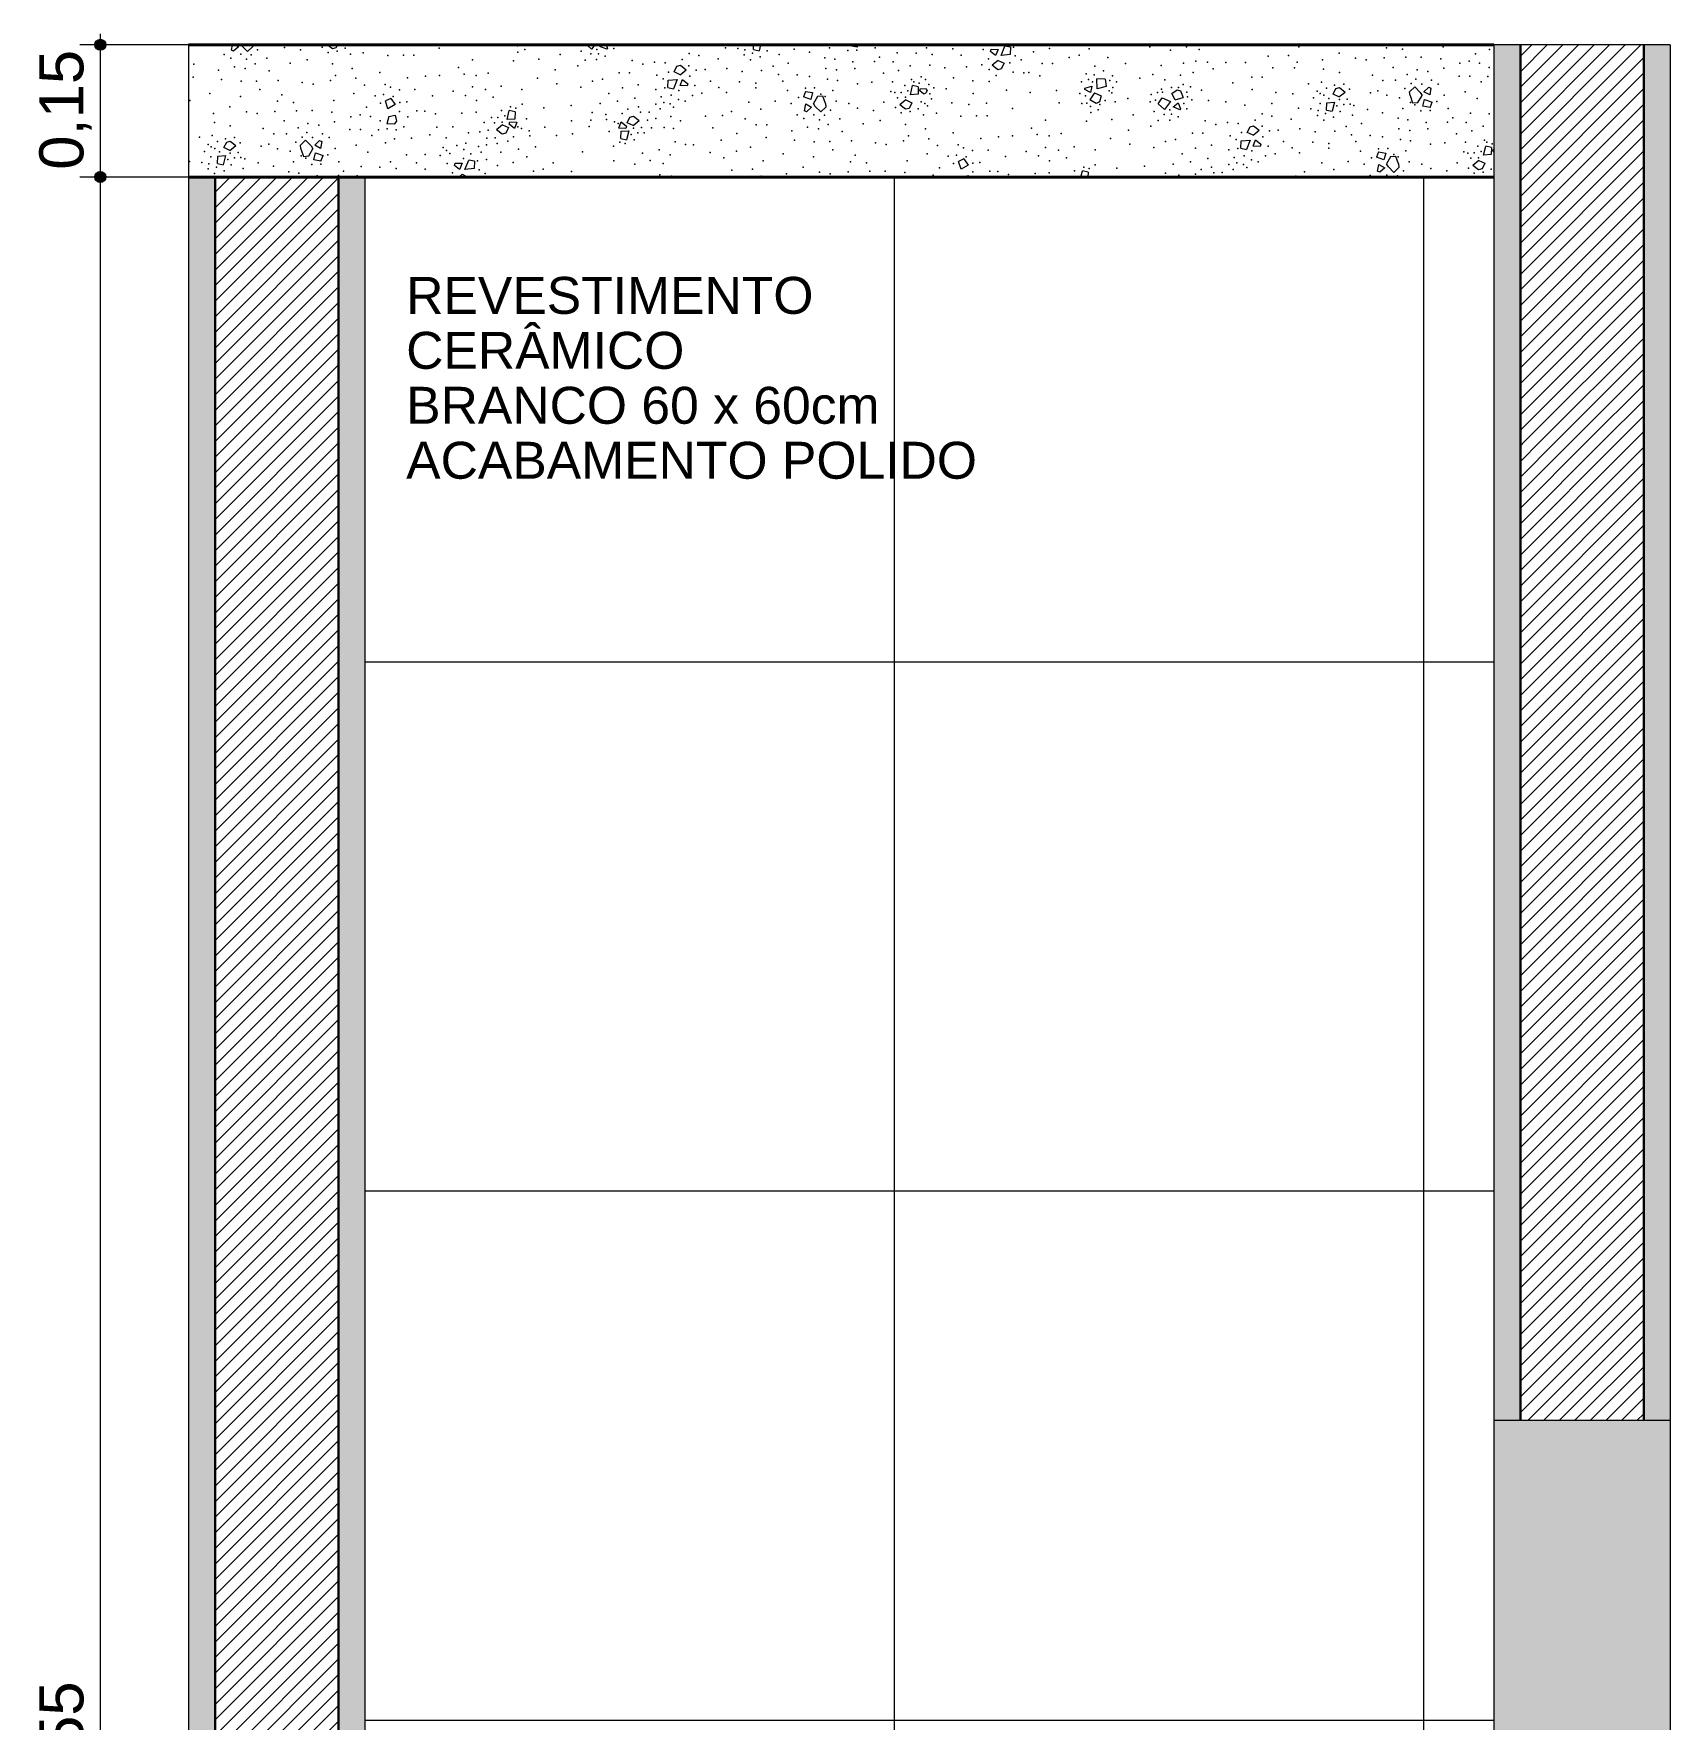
# Model space of a CAD drawing. Header units: metres. Extents: x -1.4 to 64, y -2.2 to 1.7.
# Drawn here: x 29.972 to 31.828, y -0.241 to 1.671 of the extents above; entities that cross this region are included whole.
import ezdxf

# ---------------------------------------------------------------- set-up
doc = ezdxf.new("R2010")
doc.units = ezdxf.units.M
doc.header["$MEASUREMENT"] = 0
for name, color, linetype, lineweight, true_color in [('0_Caneta_No__25', 7, 'Continuous', 13, 0x982312), ('LAJES.EST_Caneta_No__97', 7, 'Continuous', 13, 0x6b6b6b), ('NOTAS-EXECUTIVO.ARQ_Caneta_No__12', 7, 'Continuous', 0, 0x030303), ('PAREDE CONSTRUIR_Caneta_No__97', 7, 'Continuous', 13, 0x6b6b6b)]:
    doc.layers.add(name, color=color, linetype=linetype, lineweight=lineweight, true_color=true_color)
for name, color, linetype in [('LAJES.EST', 7, 'Continuous'), ('PAREDE CONSTRUIR', 7, 'Continuous'), ('Portas Archicad', 7, 'Continuous')]:
    doc.layers.add(name, color=color, linetype=linetype)
for name, color, linetype, lineweight in [('LAJES.EST_Caneta_No__1', 7, 'Continuous', 40), ('LAJES.EST_Caneta_No__241', 7, 'Continuous', 13), ('PAREDE CONSTRUIR_Caneta_No__241', 7, 'Continuous', 13), ('PAREDE CONSTRUIR_Caneta_No__3', 7, 'Continuous', 30), ('Portas Archicad_Caneta_No__98', 7, 'Continuous', 0)]:
    doc.layers.add(name, color=color, linetype=linetype, lineweight=lineweight)
doc.styles.add('GENERATED_STYLE_1', font='arial.ttf')
doc.dimstyles.new('GENERATED_STYLE__1', dxfattribs={"dimtxt": 0.05, "dimasz": 0.02375, "dimexe": 0.18, "dimexo": 0.267183, "dimgap": 0, "dimtad": 1, "dimzin": 0, "dimdsep": 46, "dimtxsty": 'GENERATED_STYLE_1', "dimblk": 'ARROWHEAD_11', "dimblk1": 'ARROWHEAD_11', "dimblk2": 'ARROWHEAD_11', "dimcen": 0.09, "dimclrd": 256, "dimclre": 256, "dimclrt": 256, "dimadec": 0, "dimazin": 0, "dimtfac": 1, "dimtdec": 4, "dimtmove": 0, "dimatfit": 3, "dimfxl": 0, "dimtolj": 1, "dimtzin": 0, "dimarcsym": 0})
pattern_1 = [(45, (75.841755, -2.041855), (-0.0088388348, 0.0088388348), [])]

# ---------------------------------------------------------------- blocks, each defined once
blk = doc.blocks.new('*X91', base_point=(75.8418, -2.0419))
at = {"layer": 'LAJES.EST_Caneta_No__241', "color": 7, "linetype": 'Continuous', "lineweight": 13}
for p, q in [((30.1962, 1.6518), (30.1974, 1.6581)), ((30.1987, 1.6508), (30.1962, 1.6518)), ((30.2042, 1.6559), (30.1987, 1.6508)), ((30.2003, 1.6581), (30.2042, 1.6559)), ((30.2085, 1.6567), (30.2077, 1.6581)), ((30.2146, 1.6504), (30.2085, 1.6567)), ((30.2204, 1.656), (30.2146, 1.6504)), ((30.2202, 1.6581), (30.2204, 1.656)), ((30.3107, 1.6536), (30.305, 1.6581)), ((30.3148, 1.6546), (30.3107, 1.6536)), ((30.3165, 1.6581), (30.3148, 1.6546)), ((30.5991, 1.6581), (30.6045, 1.6532)), ((30.6082, 1.6581), (30.6045, 1.6532)), ((30.6141, 1.6563), (30.6165, 1.6581)), ((30.6218, 1.653), (30.6141, 1.6563)), ((30.6211, 1.6581), (30.6227, 1.6539)), ((30.6227, 1.6539), (30.6218, 1.653)), ((30.7881, 1.6527), (30.7884, 1.6581)), ((30.7881, 1.6527), (30.7946, 1.6513)), ((30.7963, 1.6581), (30.7946, 1.6513)), ((30.8974, 1.657), (30.8977, 1.6581)), ((30.9056, 1.6555), (30.8974, 1.657)), ((30.9056, 1.6555), (30.9065, 1.6581)), ((31.057, 1.6506), (31.0577, 1.6532)), ((31.0628, 1.6458), (31.057, 1.6506)), ((31.0577, 1.6532), (31.0656, 1.6529)), ((31.0656, 1.6529), (31.0628, 1.6458)), ((31.0689, 1.6459), (31.0732, 1.6566)), ((31.0793, 1.6469), (31.0689, 1.6459)), ((31.0797, 1.6552), (31.0732, 1.6566)), ((31.0797, 1.6552), (31.0793, 1.6469)), ((30.6983, 1.6274), (30.7014, 1.6338)), ((30.705, 1.6242), (30.6983, 1.6274)), ((30.7014, 1.6338), (30.7055, 1.6348)), ((30.705, 1.6242), (30.7118, 1.6298)), ((30.7055, 1.6348), (30.7118, 1.6298)), ((31.0656, 1.6404), (31.0588, 1.6348)), ((31.0651, 1.6298), (31.0588, 1.6348)), ((31.0692, 1.6308), (31.0651, 1.6298)), ((31.0656, 1.6404), (31.0723, 1.6372)), ((31.0723, 1.6372), (31.0692, 1.6308)), ((30.6909, 1.6095), (30.6913, 1.6178)), ((30.6909, 1.6095), (30.6974, 1.608)), ((30.6913, 1.6178), (30.7017, 1.6187)), ((30.7017, 1.6187), (30.6974, 1.608)), ((30.705, 1.6118), (30.7078, 1.6188)), ((30.7129, 1.6114), (30.705, 1.6118)), ((30.7078, 1.6188), (30.7136, 1.614)), ((30.7136, 1.614), (30.7129, 1.6114)), ((30.9661, 1.6015), (30.9686, 1.6118)), ((30.9751, 1.6104), (30.9686, 1.6118)), ((30.9751, 1.6104), (30.9748, 1.6021)), ((30.9769, 1.6057), (30.9776, 1.6084)), ((30.981, 1.6024), (30.9769, 1.6057)), ((30.9776, 1.6084), (30.9839, 1.6081)), ((30.985, 1.6065), (30.9837, 1.6034)), ((30.985, 1.6065), (30.9839, 1.6081)), ((31.1638, 1.6075), (31.1639, 1.6089)), ((31.1702, 1.6038), (31.1638, 1.6075)), ((31.1639, 1.6089), (31.1719, 1.6111)), ((31.1719, 1.6111), (31.1702, 1.6038)), ((31.1778, 1.6082), (31.1775, 1.6195)), ((31.187, 1.619), (31.1775, 1.6195)), ((31.188, 1.6107), (31.1778, 1.6082)), ((31.187, 1.619), (31.188, 1.6107)), ((31.2626, 1.6029), (31.2685, 1.6069)), ((31.2685, 1.6069), (31.2725, 1.6058)), ((31.2725, 1.6058), (31.2755, 1.5983)), ((31.4454, 1.6021), (31.4484, 1.6084)), ((31.4484, 1.6084), (31.4525, 1.6095)), ((31.4525, 1.6095), (31.4589, 1.6044)), ((31.5322, 1.6048), (31.538, 1.6104)), ((31.538, 1.6104), (31.5441, 1.6041)), ((31.5484, 1.6049), (31.5539, 1.61)), ((31.5539, 1.61), (31.5564, 1.609)), ((31.5564, 1.609), (31.555, 1.6012)), ((30.377, 1.5972), (30.371, 1.5944)), ((30.3737, 1.5855), (30.371, 1.5944)), ((30.3818, 1.5903), (30.3737, 1.5855)), ((30.377, 1.5972), (30.3818, 1.5903)), ((30.847, 1.6053), (30.8448, 1.599)), ((30.8532, 1.5962), (30.8448, 1.599)), ((30.846, 1.5832), (30.8475, 1.5911)), ((30.847, 1.6053), (30.8553, 1.6038)), ((30.8475, 1.5911), (30.854, 1.5873)), ((30.854, 1.5873), (30.8485, 1.5822)), ((30.8553, 1.6038), (30.8532, 1.5962)), ((30.8608, 1.5996), (30.8562, 1.5917)), ((30.8583, 1.5882), (30.8562, 1.5917)), ((30.8644, 1.5819), (30.8583, 1.5882)), ((30.8668, 1.6), (30.8608, 1.5996)), ((30.8702, 1.5874), (30.8644, 1.5819)), ((30.8698, 1.5916), (30.8668, 1.6)), ((30.8698, 1.5916), (30.8702, 1.5874)), ((30.961, 1.5956), (30.9542, 1.59)), ((30.9605, 1.585), (30.9542, 1.59)), ((30.961, 1.5956), (30.9677, 1.5924)), ((30.9677, 1.5924), (30.9646, 1.586)), ((30.9748, 1.6021), (30.9661, 1.6015)), ((30.981, 1.6024), (30.9837, 1.6034)), ((31.1749, 1.6035), (31.1695, 1.5956)), ((31.1766, 1.5917), (31.1695, 1.5956)), ((31.1749, 1.6035), (31.1825, 1.6001)), ((31.1805, 1.5933), (31.1766, 1.5917)), ((31.1825, 1.6001), (31.1805, 1.5933)), ((31.2472, 1.5911), (31.2517, 1.5981)), ((31.2472, 1.5911), (31.2543, 1.5847)), ((31.2517, 1.5981), (31.2612, 1.5937)), ((31.2612, 1.5937), (31.2543, 1.5847)), ((31.2664, 1.5955), (31.2626, 1.6029)), ((31.2639, 1.5877), (31.2699, 1.5924)), ((31.2716, 1.5844), (31.2639, 1.5877)), ((31.2664, 1.5955), (31.2755, 1.5983)), ((31.2699, 1.5924), (31.2725, 1.5853)), ((31.438, 1.5841), (31.4383, 1.5924)), ((31.4383, 1.5924), (31.447, 1.593)), ((31.447, 1.593), (31.4444, 1.5827)), ((31.452, 1.5989), (31.4454, 1.6021)), ((31.452, 1.5989), (31.4589, 1.6044)), ((31.5327, 1.6006), (31.5322, 1.6048)), ((31.5327, 1.6006), (31.5356, 1.5922)), ((31.5356, 1.5922), (31.5416, 1.5926)), ((31.5416, 1.5926), (31.5462, 1.6006)), ((31.5441, 1.6041), (31.5462, 1.6006)), ((31.5472, 1.5884), (31.5492, 1.5961)), ((31.5554, 1.5869), (31.5472, 1.5884)), ((31.555, 1.6012), (31.5484, 1.6049)), ((31.5492, 1.5961), (31.5576, 1.5932)), ((31.5554, 1.5869), (31.5576, 1.5932)), ((30.3747, 1.5769), (30.3726, 1.5683)), ((30.3807, 1.5681), (30.3726, 1.5683)), ((30.3747, 1.5769), (30.382, 1.5784)), ((30.3833, 1.5714), (30.3807, 1.5681)), ((30.382, 1.5784), (30.3833, 1.5714)), ((30.5037, 1.5673), (30.4969, 1.5618)), ((30.5037, 1.5673), (30.5104, 1.5642)), ((30.5088, 1.5732), (30.5113, 1.5836)), ((30.5175, 1.5738), (30.5088, 1.5732)), ((30.5178, 1.5821), (30.5113, 1.5836)), ((30.5113, 1.568), (30.512, 1.5706)), ((30.5171, 1.5632), (30.5113, 1.568)), ((30.512, 1.5706), (30.52, 1.5702)), ((30.52, 1.5702), (30.5171, 1.5632)), ((30.5178, 1.5821), (30.5175, 1.5738)), ((30.6355, 1.5637), (30.6383, 1.5707)), ((30.6383, 1.5707), (30.6441, 1.5659)), ((30.6451, 1.5697), (30.6481, 1.5761)), ((30.6517, 1.5665), (30.6451, 1.5697)), ((30.6481, 1.5761), (30.6522, 1.5771)), ((30.6517, 1.5665), (30.6586, 1.5721)), ((30.6522, 1.5771), (30.6586, 1.5721)), ((30.8485, 1.5822), (30.846, 1.5832)), ((30.9646, 1.586), (30.9605, 1.585)), ((31.2725, 1.5853), (31.2716, 1.5844)), ((31.438, 1.5841), (31.4444, 1.5827)), ((30.1909, 1.5478), (30.1949, 1.5489)), ((30.1949, 1.5489), (30.2013, 1.5439)), ((30.2746, 1.5442), (30.2804, 1.5498)), ((30.2804, 1.5498), (30.2865, 1.5435)), ((30.2908, 1.5443), (30.2963, 1.5494)), ((30.2963, 1.5494), (30.2988, 1.5484)), ((30.2988, 1.5484), (30.2974, 1.5406)), ((30.5032, 1.5568), (30.4969, 1.5618)), ((30.5073, 1.5578), (30.5032, 1.5568)), ((30.5104, 1.5642), (30.5073, 1.5578)), ((30.6434, 1.5633), (30.6355, 1.5637)), ((30.6377, 1.5518), (30.638, 1.5601)), ((30.6377, 1.5518), (30.6442, 1.5503)), ((30.638, 1.5601), (30.6467, 1.5606)), ((30.6441, 1.5659), (30.6434, 1.5633)), ((30.6467, 1.5606), (30.6442, 1.5503)), ((31.3407, 1.5409), (31.3411, 1.5492)), ((31.3411, 1.5492), (31.3515, 1.5501)), ((31.3515, 1.5501), (31.3472, 1.5394)), ((31.3481, 1.5588), (31.3512, 1.5652)), ((31.3548, 1.5557), (31.3481, 1.5588)), ((31.3512, 1.5652), (31.3553, 1.5662)), ((31.3548, 1.5557), (31.3616, 1.5612)), ((31.3548, 1.5432), (31.3576, 1.5502)), ((31.3553, 1.5662), (31.3616, 1.5612)), ((31.3576, 1.5502), (31.3634, 1.5454)), ((30.1804, 1.5235), (30.1807, 1.5318)), ((30.1807, 1.5318), (30.1894, 1.5324)), ((30.1894, 1.5324), (30.1869, 1.5221)), ((30.1878, 1.5415), (30.1909, 1.5478)), ((30.1945, 1.5383), (30.1878, 1.5415)), ((30.1945, 1.5383), (30.2013, 1.5439)), ((30.2751, 1.54), (30.2746, 1.5442)), ((30.2751, 1.54), (30.2781, 1.5316)), ((30.2781, 1.5316), (30.2841, 1.532)), ((30.2841, 1.532), (30.2887, 1.54)), ((30.2865, 1.5435), (30.2887, 1.54)), ((30.2896, 1.5278), (30.2916, 1.5355)), ((30.2974, 1.5406), (30.2908, 1.5443)), ((30.2916, 1.5355), (30.3001, 1.5326)), ((30.2978, 1.5263), (30.3001, 1.5326)), ((31.3407, 1.5409), (31.3472, 1.5394)), ((31.3627, 1.5428), (31.3548, 1.5432)), ((31.3634, 1.5454), (31.3627, 1.5428)), ((31.4969, 1.5367), (31.4946, 1.5305)), ((31.503, 1.5276), (31.4946, 1.5305)), ((31.4969, 1.5367), (31.5051, 1.5353)), ((31.5051, 1.5353), (31.503, 1.5276)), ((31.5106, 1.5311), (31.506, 1.5231)), ((31.5166, 1.5314), (31.5106, 1.5311)), ((31.5196, 1.523), (31.5166, 1.5314)), ((31.6159, 1.5329), (31.6184, 1.5432)), ((31.6246, 1.5335), (31.6159, 1.5329)), ((31.6249, 1.5418), (31.6184, 1.5432)), ((31.6249, 1.5418), (31.6246, 1.5335)), ((31.6268, 1.5371), (31.6274, 1.5398)), ((31.6277, 1.5363), (31.6268, 1.5371)), ((31.6274, 1.5398), (31.6277, 1.5397)), ((30.1804, 1.5235), (30.1869, 1.5221)), ((30.2978, 1.5263), (30.2896, 1.5278)), ((30.4492, 1.5214), (30.4499, 1.524)), ((30.455, 1.5166), (30.4492, 1.5214)), ((30.4499, 1.524), (30.4579, 1.5237)), ((30.4578, 1.5112), (30.4541, 1.5081)), ((30.4579, 1.5237), (30.455, 1.5166)), ((30.4578, 1.5112), (30.4642, 1.5081)), ((30.4611, 1.5167), (30.4654, 1.5274)), ((30.4716, 1.5177), (30.4611, 1.5167)), ((30.4719, 1.526), (30.4654, 1.5274)), ((30.4719, 1.526), (30.4716, 1.5177)), ((31.0268, 1.5286), (31.0208, 1.5258)), ((31.0235, 1.5169), (31.0208, 1.5258)), ((31.0316, 1.5217), (31.0235, 1.5169)), ((31.0268, 1.5286), (31.0316, 1.5217)), ((31.1594, 1.5081), (31.1611, 1.515)), ((31.1676, 1.5135), (31.1611, 1.515)), ((31.1676, 1.5135), (31.1674, 1.5081)), ((31.4958, 1.5146), (31.4973, 1.5225)), ((31.4984, 1.5136), (31.4958, 1.5146)), ((31.4973, 1.5225), (31.5039, 1.5187)), ((31.5039, 1.5187), (31.4984, 1.5136)), ((31.5081, 1.5196), (31.506, 1.5231)), ((31.5142, 1.5133), (31.5081, 1.5196)), ((31.52, 1.5188), (31.5142, 1.5133)), ((31.5196, 1.523), (31.52, 1.5188)), ((31.6108, 1.527), (31.604, 1.5214)), ((31.6103, 1.5164), (31.604, 1.5214)), ((31.6144, 1.5175), (31.6103, 1.5164)), ((31.6108, 1.527), (31.6175, 1.5238)), ((31.6175, 1.5238), (31.6144, 1.5175)), ((31.0245, 1.5083), (31.0318, 1.5098)), ((31.0245, 1.5083), (31.0245, 1.5081)), ((31.0318, 1.5098), (31.0321, 1.5081)), ((31.3005, 1.5081), (31.302, 1.5085)), ((31.302, 1.5085), (31.3025, 1.5081))]:
    blk.add_line(p, q, dxfattribs=at)
for p in [(30.1879, 1.6472), (30.2068, 1.6474), (30.2188, 1.6467), (30.2258, 1.6524), (30.2565, 1.6549), (30.2746, 1.6522), (30.2993, 1.6555), (30.3059, 1.6495), (30.3161, 1.6509), (30.3252, 1.6541), (30.3311, 1.6474), (30.3358, 1.6575), (30.3457, 1.6491), (30.3735, 1.6459), (30.3912, 1.6462), (30.4032, 1.6463), (30.4319, 1.6544), (30.5205, 1.6568), (30.521, 1.6498), (30.5291, 1.6529), (30.5689, 1.6471), (30.5927, 1.651), (30.6039, 1.6477), (30.6106, 1.6528), (30.6124, 1.6479), (30.6199, 1.645), (30.6298, 1.654), (30.7153, 1.6483), (30.7261, 1.6459), (30.7564, 1.6548), (30.7705, 1.654), (30.7778, 1.6466), (30.7785, 1.6523), (30.7871, 1.6485), (30.7959, 1.6445), (30.7998, 1.6573), (30.8036, 1.6512), (30.8175, 1.6469), (30.8192, 1.6578), (30.8345, 1.6533), (30.8516, 1.6497), (30.8745, 1.6545), (30.8951, 1.6517), (30.9054, 1.6521), (30.926, 1.6546), (30.9312, 1.6439), (30.9513, 1.6491), (30.9725, 1.6484), (30.9843, 1.6546), (30.9908, 1.6469), (31.0141, 1.6534), (31.0238, 1.6462), (31.0488, 1.6527), (31.0831, 1.6555), (31.0849, 1.6454), (31.0933, 1.6572), (31.1056, 1.6502), (31.1237, 1.6538), (31.1463, 1.6438), (31.1575, 1.6462), (31.1688, 1.6536), (31.2376, 1.6556), (31.2612, 1.6521), (31.279, 1.6559), (31.2936, 1.6528), (31.3716, 1.6453), (31.3948, 1.6461), (31.4067, 1.6556), (31.4521, 1.6485), (31.506, 1.6547), (31.5242, 1.6533), (31.5278, 1.6439), (31.5453, 1.644), (31.5701, 1.6557), (31.607, 1.6479), (31.6227, 1.6526), (30.1536, 1.6361), (30.1817, 1.6293), (30.1955, 1.643), (30.1998, 1.6331), (30.212, 1.6312), (30.2134, 1.6417), (30.2231, 1.6364), (30.2363, 1.6429), (30.239, 1.6284), (30.2627, 1.6371), (30.2821, 1.641), (30.3107, 1.6364), (30.3333, 1.6313), (30.3647, 1.6268), (30.4536, 1.6323), (30.4601, 1.6248), (30.4695, 1.6411), (30.4874, 1.626), (30.5161, 1.64), (30.5449, 1.6419), (30.5635, 1.6297), (30.589, 1.6343), (30.5973, 1.6408), (30.6103, 1.6413), (30.636, 1.6264), (30.6477, 1.6263), (30.6505, 1.6404), (30.6627, 1.6363), (30.6758, 1.6384), (30.6879, 1.6376), (30.6918, 1.6271), (30.7074, 1.6414), (30.715, 1.6344), (30.7234, 1.6293), (30.7334, 1.6299), (30.7482, 1.6423), (30.7579, 1.6313), (30.7752, 1.6279), (30.785, 1.6412), (30.7974, 1.6288), (30.8105, 1.634), (30.8277, 1.6373), (30.8692, 1.6433), (30.8701, 1.6313), (30.8805, 1.6416), (30.8825, 1.6295), (30.901, 1.6387), (30.9031, 1.6313), (30.9254, 1.6391), (30.9356, 1.6258), (30.9466, 1.6387), (30.9528, 1.629), (30.9659, 1.6343), (30.9881, 1.6351), (31.0053, 1.6318), (31.0299, 1.6332), (31.0472, 1.6353), (31.0547, 1.6422), (31.0556, 1.6302), (31.0788, 1.6376), (31.0827, 1.627), (31.0919, 1.6412), (31.0948, 1.6263), (31.1005, 1.6268), (31.1155, 1.6367), (31.1273, 1.6367), (31.1654, 1.6252), (31.1752, 1.6338), (31.1852, 1.6287), (31.1898, 1.6435), (31.21, 1.6367), (31.2506, 1.6346), (31.2759, 1.6371), (31.2867, 1.6265), (31.2897, 1.6397), (31.3031, 1.6383), (31.3096, 1.6308), (31.3237, 1.6381), (31.3459, 1.6381), (31.3772, 1.6318), (31.4016, 1.6318), (31.4046, 1.6384), (31.4334, 1.6409), (31.4347, 1.6306), (31.4525, 1.6267), (31.4708, 1.6428), (31.483, 1.6409), (31.5032, 1.6432), (31.5136, 1.6324), (31.5406, 1.6296), (31.5528, 1.6277), (31.5677, 1.6423), (31.5709, 1.6315), (31.5891, 1.6371), (31.5998, 1.6394), (31.6115, 1.6372), (31.6225, 1.6323), (30.1529, 1.6215), (30.185, 1.6186), (30.2073, 1.6168), (30.2248, 1.6169), (30.2284, 1.6075), (30.2494, 1.6176), (30.2766, 1.6154), (30.2888, 1.6135), (30.3086, 1.6177), (30.3143, 1.6234), (30.3373, 1.6201), (30.3472, 1.6124), (30.3704, 1.6132), (30.3765, 1.61), (30.3867, 1.607), (30.396, 1.6205), (30.4044, 1.6072), (30.4162, 1.6224), (30.4322, 1.6234), (30.4477, 1.6056), (30.4696, 1.6103), (30.4736, 1.6234), (30.4842, 1.6072), (30.502, 1.611), (30.5257, 1.6074), (30.5433, 1.6203), (30.5652, 1.6138), (30.5925, 1.6102), (30.6057, 1.6169), (30.6169, 1.6192), (30.6396, 1.6093), (30.6576, 1.6128), (30.6773, 1.6075), (30.6787, 1.6235), (30.6857, 1.6193), (30.6875, 1.6091), (30.7035, 1.6064), (30.7159, 1.6225), (30.7218, 1.6119), (30.7394, 1.6169), (30.7491, 1.6097), (30.7725, 1.6162), (30.7907, 1.6147), (30.7907, 1.6094), (30.8166, 1.6244), (30.8214, 1.617), (30.8266, 1.6062), (30.8378, 1.624), (30.8472, 1.6088), (30.8516, 1.6222), (30.8575, 1.6091), (30.8721, 1.6192), (30.8781, 1.6063), (30.8834, 1.6176), (30.906, 1.614), (30.9223, 1.6157), (30.9457, 1.6162), (30.9597, 1.6118), (30.9634, 1.6057), (30.9674, 1.6186), (30.9701, 1.6161), (30.9761, 1.6145), (30.9782, 1.6219), (30.9833, 1.6189), (30.987, 1.6132), (30.9927, 1.6091), (31.0068, 1.6082), (31.015, 1.6208), (31.0371, 1.6172), (31.0553, 1.6163), (31.0632, 1.6233), (31.0751, 1.6065), (31.1127, 1.6227), (31.1318, 1.6063), (31.1603, 1.6162), (31.1679, 1.6187), (31.1725, 1.6161), (31.1744, 1.6242), (31.1916, 1.6057), (31.1921, 1.6176), (31.1954, 1.623), (31.1957, 1.6095), (31.1999, 1.6159), (31.2263, 1.6204), (31.2409, 1.6243), (31.2509, 1.6078), (31.2546, 1.6182), (31.2622, 1.6098), (31.27, 1.6098), (31.2725, 1.6235), (31.2754, 1.613), (31.2837, 1.6103), (31.2961, 1.6068), (31.3317, 1.6148), (31.3531, 1.6213), (31.3537, 1.6072), (31.365, 1.6214), (31.4175, 1.614), (31.4274, 1.6055), (31.4321, 1.6156), (31.438, 1.609), (31.4471, 1.6122), (31.4574, 1.6135), (31.4639, 1.6076), (31.4899, 1.6237), (31.4961, 1.6059), (31.5017, 1.6177), (31.5163, 1.6179), (31.5269, 1.6084), (31.5295, 1.6244), (31.5339, 1.6141), (31.5392, 1.6191), (31.5459, 1.6134), (31.5571, 1.6178), (31.5647, 1.6136), (31.5883, 1.6225), (31.6004, 1.6226), (31.6131, 1.6159), (31.6207, 1.6223), (30.1492, 1.5951), (30.1719, 1.6029), (30.1946, 1.5879), (30.2065, 1.5996), (30.2485, 1.5941), (30.2536, 1.6015), (30.2666, 1.5927), (30.3125, 1.5951), (30.3352, 1.6029), (30.3494, 1.5873), (30.3592, 1.6003), (30.3652, 1.592), (30.3687, 1.6016), (30.3795, 1.5995), (30.3871, 1.5925), (30.3952, 1.5933), (30.4243, 1.6002), (30.4616, 1.6006), (30.4741, 1.595), (30.4932, 1.5986), (30.5128, 1.5878), (30.526, 1.5906), (30.5504, 1.5867), (30.5816, 1.5891), (30.6142, 1.5915), (30.6243, 1.6029), (30.6339, 1.5941), (30.6535, 1.5976), (30.6579, 1.5878), (30.6773, 1.5909), (30.6836, 1.5989), (30.6865, 1.5927), (30.6938, 1.591), (30.6949, 1.6009), (30.6976, 1.5875), (30.7032, 1.5962), (30.7108, 1.594), (30.7189, 1.6007), (30.7298, 1.6031), (30.7576, 1.604), (30.783, 1.593), (30.8126, 1.5943), (30.8309, 1.5914), (30.8392, 1.5984), (30.8644, 1.6021), (30.8694, 1.5996), (30.8819, 1.5941), (30.8963, 1.5915), (30.9361, 1.593), (30.944, 1.6053), (30.9484, 1.6038), (30.9491, 1.5869), (30.9516, 1.598), (30.9556, 1.6041), (30.9604, 1.5986), (30.9782, 1.5934), (30.9823, 1.5915), (30.9856, 1.5889), (30.988, 1.6024), (30.9899, 1.5967), (31.0131, 1.5921), (31.0324, 1.5904), (31.0373, 1.6029), (31.0524, 1.5918), (31.1019, 1.6041), (31.1347, 1.5924), (31.1583, 1.603), (31.1604, 1.5916), (31.1648, 1.6003), (31.1662, 1.592), (31.1703, 1.5882), (31.1811, 1.5902), (31.1871, 1.595), (31.1947, 1.6037), (31.1984, 1.5933), (31.2128, 1.5972), (31.2381, 1.5933), (31.2392, 1.6016), (31.2442, 1.5954), (31.2464, 1.604), (31.252, 1.6043), (31.2762, 1.5916), (31.2796, 1.6045), (31.2804, 1.599), (31.2852, 1.5955), (31.3041, 1.595), (31.3236, 1.5933), (31.3453, 1.5896), (31.3758, 1.5916), (31.3806, 1.6041), (31.3999, 1.6024), (31.4232, 1.5978), (31.4306, 1.5915), (31.4308, 1.603), (31.4349, 1.601), (31.4404, 1.5972), (31.4497, 1.5887), (31.4526, 1.5959), (31.4574, 1.5904), (31.4614, 1.5965), (31.4647, 1.5907), (31.469, 1.5892), (31.4877, 1.6037), (31.5062, 1.6008), (31.5205, 1.5981), (31.533, 1.5927), (31.538, 1.5901), (31.5632, 1.5938), (31.5715, 1.6008), (31.5951, 1.6049), (31.6087, 1.597), (30.1758, 1.5803), (30.1771, 1.57), (30.2132, 1.5822), (30.2254, 1.5803), (30.2456, 1.5826), (30.2561, 1.5718), (30.2702, 1.5833), (30.283, 1.569), (30.2877, 1.5834), (30.3101, 1.5817), (30.3133, 1.5709), (30.3315, 1.5765), (30.3422, 1.5788), (30.3539, 1.5766), (30.3649, 1.5717), (30.387, 1.5826), (30.3964, 1.5765), (30.4065, 1.5832), (30.4155, 1.5829), (30.4275, 1.5797), (30.4576, 1.5807), (30.4736, 1.5816), (30.4827, 1.57), (30.4911, 1.5755), (30.4944, 1.5697), (30.4983, 1.5758), (30.5024, 1.5836), (30.5031, 1.5703), (30.5061, 1.5775), (30.5188, 1.5863), (30.5308, 1.5742), (30.5818, 1.572), (30.6039, 1.5725), (30.6054, 1.5813), (30.6208, 1.5789), (30.6217, 1.5734), (30.6305, 1.5707), (30.6346, 1.5687), (30.6394, 1.58), (30.6459, 1.5852), (30.6601, 1.5815), (30.6682, 1.5726), (30.6698, 1.5818), (30.6775, 1.5746), (30.6823, 1.5853), (30.6944, 1.5768), (30.7056, 1.5718), (30.7338, 1.5771), (30.7531, 1.5779), (30.7633, 1.5825), (30.7787, 1.5741), (30.7913, 1.5674), (30.7966, 1.5851), (30.8034, 1.5675), (30.8377, 1.5786), (30.8453, 1.5744), (30.8566, 1.5788), (30.8632, 1.5731), (30.8686, 1.5781), (30.8729, 1.5678), (30.8756, 1.5838), (30.8861, 1.5743), (30.9063, 1.5863), (30.9125, 1.5685), (30.9244, 1.5836), (30.9319, 1.5724), (30.9557, 1.5809), (30.9605, 1.5678), (30.9659, 1.5823), (30.975, 1.5855), (30.9809, 1.5788), (30.9956, 1.5805), (31.0233, 1.5773), (31.0411, 1.5776), (31.053, 1.5777), (31.0817, 1.5858), (31.1193, 1.5725), (31.1659, 1.5714), (31.1708, 1.5812), (31.1789, 1.5843), (31.1947, 1.5733), (31.2187, 1.5785), (31.2425, 1.5824), (31.2471, 1.5722), (31.2537, 1.5791), (31.2601, 1.5727), (31.2604, 1.5842), (31.2622, 1.5793), (31.2697, 1.5764), (31.2796, 1.5854), (31.3003, 1.5718), (31.3125, 1.5677), (31.3256, 1.5698), (31.3377, 1.569), (31.3572, 1.5728), (31.3651, 1.5797), (31.3759, 1.5773), (31.398, 1.5737), (31.4062, 1.5863), (31.4203, 1.5854), (31.4276, 1.578), (31.4283, 1.5837), (31.4348, 1.5726), (31.4369, 1.58), (31.4457, 1.5759), (31.4534, 1.5826), (31.4673, 1.5783), (31.4775, 1.5687), (31.4843, 1.5847), (31.5014, 1.5811), (31.519, 1.5747), (31.5243, 1.5859), (31.5303, 1.573), (31.5449, 1.5831), (31.5508, 1.5701), (31.5553, 1.5835), (31.5753, 1.5705), (31.5758, 1.586), (31.581, 1.5753), (31.5964, 1.5701), (31.6011, 1.5805), (31.6223, 1.5798), (30.1599, 1.5534), (30.1745, 1.5551), (30.1805, 1.5484), (30.1895, 1.5516), (30.195, 1.5661), (30.1998, 1.5529), (30.2323, 1.5631), (30.2442, 1.5571), (30.2587, 1.5573), (30.272, 1.5638), (30.2763, 1.5535), (30.2816, 1.5586), (30.2883, 1.5528), (30.2952, 1.5671), (30.2995, 1.5573), (30.3071, 1.553), (30.3307, 1.5619), (30.3428, 1.562), (30.3555, 1.5553), (30.3631, 1.5617), (30.3729, 1.5627), (30.381, 1.5515), (30.3831, 1.5618), (30.3919, 1.5652), (30.4004, 1.5522), (30.4212, 1.556), (30.4292, 1.5647), (30.4398, 1.5526), (30.4472, 1.5652), (30.4649, 1.5583), (30.4779, 1.5593), (30.4857, 1.5521), (30.4872, 1.5613), (30.4953, 1.5524), (30.5096, 1.5487), (30.5161, 1.5539), (30.5209, 1.5652), (30.525, 1.5632), (30.5337, 1.5605), (30.5346, 1.555), (30.5516, 1.5648), (30.5648, 1.5551), (30.5831, 1.5573), (30.6019, 1.5656), (30.6247, 1.5597), (30.6494, 1.5564), (30.6523, 1.5635), (30.6531, 1.5503), (30.6571, 1.5581), (30.6611, 1.5642), (30.6644, 1.5584), (30.6727, 1.5639), (30.687, 1.5642), (30.6976, 1.5631), (30.6993, 1.5481), (30.7423, 1.5641), (30.7516, 1.5501), (30.7692, 1.5576), (30.8027, 1.5529), (30.8315, 1.5607), (30.8348, 1.55), (30.8496, 1.5645), (30.8571, 1.5482), (30.8618, 1.5626), (30.8746, 1.5483), (30.8888, 1.5598), (30.8992, 1.5491), (30.9584, 1.5491), (30.9641, 1.5548), (30.9831, 1.5627), (30.9871, 1.5516), (31.0145, 1.5582), (31.0458, 1.5519), (31.066, 1.5538), (31.082, 1.5549), (31.1034, 1.5637), (31.1099, 1.5562), (31.1234, 1.5548), (31.1372, 1.5574), (31.1931, 1.5517), (31.2133, 1.5612), (31.2389, 1.5657), (31.2555, 1.5483), (31.2667, 1.5506), (31.2858, 1.5578), (31.2976, 1.5577), (31.3286, 1.5549), (31.3355, 1.5507), (31.3416, 1.5585), (31.3648, 1.5658), (31.3657, 1.5539), (31.3732, 1.5607), (31.3832, 1.5613), (31.3892, 1.5483), (31.4077, 1.5627), (31.425, 1.5594), (31.4472, 1.5602), (31.4603, 1.5654), (31.4664, 1.5558), (31.4712, 1.5484), (31.4876, 1.5554), (31.5014, 1.5536), (31.5199, 1.5627), (31.5219, 1.5506), (31.5323, 1.5609), (31.5332, 1.549), (31.553, 1.5627), (31.5854, 1.5572), (31.6026, 1.5605), (31.6157, 1.5657), (31.6172, 1.55), (30.1656, 1.5372), (30.1698, 1.5449), (30.173, 1.5309), (30.1732, 1.5424), (30.1773, 1.5404), (30.1828, 1.5366), (30.195, 1.5353), (30.1998, 1.5298), (30.2038, 1.5359), (30.2063, 1.547), (30.2071, 1.5301), (30.2301, 1.5431), (30.2385, 1.5453), (30.2486, 1.5402), (30.2629, 1.5375), (30.2693, 1.5478), (30.2755, 1.5321), (30.2805, 1.5296), (30.3057, 1.5332), (30.3139, 1.5403), (30.3376, 1.5443), (30.3511, 1.5364), (30.3709, 1.5469), (30.3949, 1.5332), (30.416, 1.5338), (30.4331, 1.5324), (30.4365, 1.5418), (30.4403, 1.5384), (30.444, 1.5348), (30.4519, 1.544), (30.4593, 1.529), (30.4596, 1.5392), (30.4622, 1.5466), (30.4679, 1.5345), (30.4763, 1.5428), (30.4793, 1.5365), (30.4855, 1.5446), (30.4975, 1.5461), (30.5019, 1.5363), (30.5216, 1.5398), (30.5312, 1.531), (30.5412, 1.5424), (30.5944, 1.5366), (30.6294, 1.5432), (30.6366, 1.5476), (30.6426, 1.5461), (30.6623, 1.5353), (30.6814, 1.5388), (30.6939, 1.5332), (30.7113, 1.5449), (30.7203, 1.5446), (30.739, 1.536), (30.7546, 1.5298), (30.769, 1.5374), (30.7847, 1.5421), (30.8217, 1.5343), (30.8563, 1.531), (30.8782, 1.5389), (30.9034, 1.5329), (30.9264, 1.5468), (30.9386, 1.5449), (30.985, 1.5343), (30.997, 1.5439), (31.009, 1.5317), (31.0185, 1.533), (31.0202, 1.5446), (31.0263, 1.5414), (31.0294, 1.5309), (31.0365, 1.5384), (31.0542, 1.5386), (31.0741, 1.5316), (31.0975, 1.537), (31.1114, 1.5321), (31.1194, 1.5417), (31.134, 1.5386), (31.143, 1.53), (31.1518, 1.5424), (31.1755, 1.5388), (31.215, 1.5453), (31.2423, 1.5416), (31.2741, 1.5343), (31.2894, 1.5407), (31.3033, 1.529), (31.3074, 1.5442), (31.3271, 1.5389), (31.3334, 1.5303), (31.3373, 1.5405), (31.3447, 1.5323), (31.3533, 1.5378), (31.3687, 1.5321), (31.3716, 1.5433), (31.3796, 1.5345), (31.3989, 1.5411), (31.4074, 1.5354), (31.4223, 1.5476), (31.4405, 1.5461), (31.4405, 1.5408), (31.4764, 1.5376), (31.489, 1.5298), (31.497, 1.5402), (31.5073, 1.5405), (31.5142, 1.5335), (31.5192, 1.531), (31.5279, 1.5377), (31.5558, 1.5454), (31.5721, 1.5471), (31.5938, 1.5367), (31.5956, 1.5476), (31.5982, 1.5352), (31.6015, 1.5294), (31.6054, 1.5355), (31.6095, 1.5432), (31.6103, 1.53), (31.6132, 1.5371), (31.6199, 1.5475), (31.6259, 1.5459), (30.1486, 1.5257), (30.1627, 1.5248), (30.17, 1.5174), (30.1707, 1.5231), (30.1772, 1.512), (30.1793, 1.5194), (30.1881, 1.5153), (30.1921, 1.5282), (30.1958, 1.5221), (30.2097, 1.5177), (30.2115, 1.5286), (30.2267, 1.5242), (30.2438, 1.5205), (30.2614, 1.5141), (30.2667, 1.5254), (30.2727, 1.5124), (30.2874, 1.5225), (30.2977, 1.5229), (30.3177, 1.5099), (30.3182, 1.5254), (30.3234, 1.5147), (30.3435, 1.5199), (30.3647, 1.5192), (30.3766, 1.5254), (30.383, 1.5177), (30.4063, 1.5242), (30.416, 1.517), (30.441, 1.5235), (30.4469, 1.513), (30.4753, 1.5264), (30.4771, 1.5162), (30.4841, 1.512), (30.4855, 1.528), (30.4978, 1.5211), (30.5159, 1.5246), (30.5386, 1.5147), (30.5497, 1.517), (30.561, 1.5244), (30.582, 1.5143), (30.6298, 1.5265), (30.6535, 1.5229), (30.6712, 1.5267), (30.6819, 1.5105), (30.6859, 1.5236), (30.7638, 1.5161), (30.787, 1.5169), (30.799, 1.5265), (30.8256, 1.5117), (30.8444, 1.5193), (30.8631, 1.5136), (30.8752, 1.5117), (30.8955, 1.514), (30.8983, 1.5255), (30.9164, 1.5241), (30.9201, 1.5147), (30.9375, 1.5148), (30.9599, 1.5131), (30.9623, 1.5265), (30.992, 1.5102), (30.9993, 1.5187), (31.015, 1.5234), (31.0368, 1.514), (31.0369, 1.5239), (31.045, 1.5247), (31.0563, 1.5146), (31.0653, 1.5143), (31.0773, 1.5111), (31.1074, 1.5121), (31.1234, 1.513), (31.1239, 1.5265), (31.1522, 1.515), (31.1626, 1.5192), (31.1687, 1.5177), (31.1758, 1.522), (31.2002, 1.5182), (31.2314, 1.5205), (31.2553, 1.5127), (31.2641, 1.5229), (31.2706, 1.5103), (31.2837, 1.5255), (31.2892, 1.5114), (31.2957, 1.5166), (31.3077, 1.5192), (31.31, 1.5129), (31.3196, 1.5132), (31.3271, 1.5223), (31.3321, 1.5167), (31.3363, 1.5241), (31.3437, 1.5224), (31.3474, 1.5189), (31.353, 1.5276), (31.3606, 1.5254), (31.4131, 1.5139), (31.4328, 1.5244), (31.4464, 1.5165), (31.4625, 1.5257), (31.4807, 1.5228), (31.4875, 1.51), (31.5064, 1.5102), (31.5254, 1.5152), (31.5317, 1.5255), (31.5461, 1.5229), (31.5561, 1.5177), (31.5742, 1.5151), (31.5859, 1.5244), (31.5989, 1.5183), (31.6055, 1.5124), (31.6157, 1.5137), (31.6248, 1.5169), (30.2933, 1.5095), (30.3389, 1.5095), (30.471, 1.5084), (30.6954, 1.5091), (30.7159, 1.5089), (30.7382, 1.5089), (30.7969, 1.5092), (31.1559, 1.5089), (31.3442, 1.5082), (31.3836, 1.5085), (31.403, 1.5093), (31.5184, 1.5095)]:
    blk.add_point(p, dxfattribs=at)
blk = doc.blocks.new('*D92', base_point=(75.8418, -2.0419))
at = {"layer": '0_Caneta_No__25', "linetype": 'Continuous', "lineweight": 13, "true_color": 0x982312}
for points in [[(30.0415, 1.5081), (30.0419, 1.5058), (30.0433, 1.5037), (30.0453, 1.5024), (30.0477, 1.5019), (30.0501, 1.5024), (30.0521, 1.5037), (30.0535, 1.5058), (30.054, 1.5081), (30.0535, 1.5105), (30.0521, 1.5126), (30.0501, 1.5139), (30.0477, 1.5144), (30.0453, 1.5139), (30.0433, 1.5126), (30.0419, 1.5105)], [(30.0415, -2.0419), (30.0419, -2.0442), (30.0433, -2.0463), (30.0453, -2.0476), (30.0477, -2.0481), (30.0501, -2.0476), (30.0521, -2.0463), (30.0535, -2.0442), (30.054, -2.0419), (30.0535, -2.0395), (30.0521, -2.0374), (30.0501, -2.0361), (30.0477, -2.0356), (30.0453, -2.0361), (30.0433, -2.0374), (30.0419, -2.0395)]]:
    blk.add_hatch(color=24, dxfattribs=at).paths.add_polyline_path(points)
at = {"layer": '0_Caneta_No__25', "color": 24, "linetype": 'Continuous', "lineweight": 13, "true_color": 0x982312}
for p, q in [((30.0415, 1.5081), (30.0243, 1.5081)), ((30.0477, -2.0356), (30.0477, 1.5019)), ((30.3149, 1.5081), (30.054, 1.5081)), ((30.0415, -2.0419), (30.0243, -2.0419)), ((30.3149, -2.0419), (30.054, -2.0419)), ((30.0477, -2.0544), (30.0477, -2.0481))]:
    blk.add_line(p, q, dxfattribs=at)
for centre in [(30.0477, 1.5081), (30.0477, -2.0419)]:
    blk.add_circle(centre, 0.00625, dxfattribs=at)
at = {"layer": '0_Caneta_No__25', "color": 24, "lineweight": 13, "true_color": 0x982312, "insert": (30.0377, -0.3336), "char_height": 0.05, "attachment_point": 7, "rotation": 90, "style": 'GENERATED_STYLE_1'}
blk.add_mtext('\\A1;{\\pql;\\fArial|b0|i0|c0|p0;\\W1.000000;3,55}', dxfattribs=at)
blk = doc.blocks.new('ARROWHEAD_11')
at = {"color": 0, "linetype": 'Continuous', "lineweight": 0}
blk.add_line((0, 0), (-1, 0), dxfattribs=at)
at = {"color": 0, "linetype": 'Continuous', "lineweight": 0, "const_width": 0.25, "flags": 128}
blk.add_lwpolyline([(-0.125, 0, 1), (0.125, 0, 1)], format="xyb", close=True, dxfattribs=at)
blk = doc.blocks.new('*D93', base_point=(75.8418, -2.0419))
at = {"layer": '0_Caneta_No__25', "linetype": 'Continuous', "lineweight": 13, "true_color": 0x982312}
for points in [[(30.0415, 1.6581), (30.0419, 1.6558), (30.0433, 1.6537), (30.0453, 1.6524), (30.0477, 1.6519), (30.0501, 1.6524), (30.0521, 1.6537), (30.0535, 1.6558), (30.054, 1.6581), (30.0535, 1.6605), (30.0521, 1.6626), (30.0501, 1.6639), (30.0477, 1.6644), (30.0453, 1.6639), (30.0433, 1.6626), (30.0419, 1.6605)], [(30.0415, 1.5081), (30.0419, 1.5058), (30.0433, 1.5037), (30.0453, 1.5024), (30.0477, 1.5019), (30.0501, 1.5024), (30.0521, 1.5037), (30.0535, 1.5058), (30.054, 1.5081), (30.0535, 1.5105), (30.0521, 1.5126), (30.0501, 1.5139), (30.0477, 1.5144), (30.0453, 1.5139), (30.0433, 1.5126), (30.0419, 1.5105)]]:
    blk.add_hatch(color=24, dxfattribs=at).paths.add_polyline_path(points)
at = {"layer": '0_Caneta_No__25', "color": 24, "linetype": 'Continuous', "lineweight": 13, "true_color": 0x982312}
for p, q in [((30.0477, 1.6644), (30.0477, 1.6706)), ((30.0415, 1.6581), (30.0243, 1.6581)), ((30.0477, 1.5144), (30.0477, 1.6519)), ((30.3149, 1.6581), (30.054, 1.6581)), ((30.0415, 1.5081), (30.0243, 1.5081)), ((30.3149, 1.5081), (30.054, 1.5081))]:
    blk.add_line(p, q, dxfattribs=at)
for centre in [(30.0477, 1.6581), (30.0477, 1.5081)]:
    blk.add_circle(centre, 0.00625, dxfattribs=at)
at = {"layer": '0_Caneta_No__25', "color": 24, "lineweight": 13, "true_color": 0x982312, "insert": (30.0377, 1.5164), "char_height": 0.05, "attachment_point": 7, "rotation": 90, "style": 'GENERATED_STYLE_1'}
blk.add_mtext('\\A1;{\\pql;\\fArial|b0|i0|c0|p0;\\W1.000000;0,15}', dxfattribs=at)

msp = doc.modelspace()

# ---------------------------------------------------------------- hatches: boundary and pattern name
at = {"layer": 'PAREDE CONSTRUIR', "linetype": 'Continuous', "lineweight": 0, "true_color": 0xffffff}
for points in [[(31.6277, 1.6581), (31.6277, 1.2081), (31.6577, 1.2081), (31.6577, 1.6581)], [(31.7977, 1.2081), (31.8277, 1.2081), (31.8277, 1.6581), (31.7977, 1.6581)], [(30.1477, 1.5081), (30.1477, -2.0419), (30.1777, -2.0419), (30.1777, 1.5081)], [(30.3477, 1.5081), (30.3177, 1.5081), (30.3177, -2.0419), (30.3477, -2.0419)], [(31.6277, 1.2081), (31.6277, 0.0981), (31.6577, 0.0981), (31.6577, 1.2081)], [(31.8277, 1.2081), (31.7977, 1.2081), (31.7977, 0.0981), (31.8277, 0.0981)]]:
    msp.add_hatch(color=7, dxfattribs=at).paths.add_polyline_path(points)
at = {"layer": 'PAREDE CONSTRUIR', "linetype": 'Continuous', "lineweight": 0, "true_color": 0x000000}
h = msp.add_hatch(dxfattribs=at)
h.set_pattern_fill('common_brick_0009', color=18, style=0, pattern_type=2)
h.set_pattern_definition(pattern_1)
h.paths.add_polyline_path([(31.6577, 1.6581), (31.6577, 1.2081), (31.7977, 1.2081), (31.7977, 1.6581)])
h = msp.add_hatch(dxfattribs=at)
h.set_pattern_fill('common_brick_0009', color=18, style=0, pattern_type=2)
h.set_pattern_definition(pattern_1)
h.paths.add_polyline_path([(30.1777, 1.5081), (30.1777, -2.0419), (30.3177, -2.0419), (30.3177, 1.5081)])
h = msp.add_hatch(dxfattribs=at)
h.set_pattern_fill('common_brick_0009', color=18, style=0, pattern_type=2)
h.set_pattern_definition(pattern_1)
h.paths.add_polyline_path([(31.6577, 1.2081), (31.6577, 0.0981), (31.7977, 0.0981), (31.7977, 1.2081)])
at = {"layer": 'PAREDE CONSTRUIR_Caneta_No__97', "linetype": 'Continuous', "lineweight": 13, "true_color": 0x6b6b6b}
h = msp.add_hatch(dxfattribs=at)
h.set_pattern_fill('Ceramica_60_x_60_0009', color=251, style=0, pattern_type=2)
h.set_pattern_definition([(180, (30.3477, -2.04186), (0, 0.6), []), (90, (30.3477, -2.04186), (0.6, 0), [])])
h.paths.add_polyline_path([(31.6277, 1.5081), (30.3477, 1.5081), (30.3477, -2.0419), (31.6277, -2.0419)])
h.paths.add_polyline_path([(30.5608, -1.5319), (30.6258, -1.5319), (30.6258, -1.4919), (30.6658, -1.4919), (30.6658, -1.5319), (30.7308, -1.5319), (30.7308, -1.5619), (30.5608, -1.5619)], flags=0)
at = {"layer": 'Portas Archicad', "linetype": 'Continuous', "lineweight": 0, "true_color": 0xfefefe}
for points in [[(31.8277, 0.0481), (31.8277, 0.0981), (31.6277, 0.0981), (31.6277, 0.0481)], [(31.8277, 0.0481), (31.6277, 0.0481), (31.6277, -2.0419), (31.8277, -2.0419)]]:
    msp.add_hatch(color=7, dxfattribs=at).paths.add_polyline_path(points)

# ---------------------------------------------------------------- linework, layer by layer
at = {"layer": 'LAJES.EST_Caneta_No__1', "color": 7, "linetype": 'Continuous', "lineweight": 40}
for p, q in [((31.6277, 1.6581), (30.1477, 1.6581)), ((31.6277, 1.5081), (30.3477, 1.5081))]:
    msp.add_line(p, q, dxfattribs=at)
at = {"layer": 'LAJES.EST_Caneta_No__1', "color": 7, "linetype": 'Continuous', "lineweight": 40, "flags": 128}
msp.add_lwpolyline([(30.3477, 1.5081), (30.3177, 1.5081), (30.1777, 1.5081), (30.1477, 1.5081)], dxfattribs=at)
at = {"layer": 'LAJES.EST_Caneta_No__97', "color": 251, "linetype": 'Continuous', "lineweight": 13, "true_color": 0x6b6b6b}
msp.add_line((30.1477, 1.6581), (30.1477, 1.5081), dxfattribs=at)
at = {"layer": 'PAREDE CONSTRUIR_Caneta_No__241', "color": 7, "linetype": 'Continuous', "lineweight": 13}
for p, q in [((31.6277, 1.6581), (31.6277, 1.5081)), ((31.8277, 1.6581), (31.8277, 1.2081)), ((30.1477, 1.5081), (30.1477, 1.1181)), ((30.3477, 1.5081), (30.3477, -2.0419)), ((31.6277, 1.5081), (31.6277, 1.2081)), ((31.6277, 1.2081), (31.6277, 0.0981)), ((31.8277, 1.2081), (31.8277, 0.0981)), ((30.1477, 1.1181), (30.1477, 1.1081)), ((30.1477, 1.1081), (30.1477, -2.0419))]:
    msp.add_line(p, q, dxfattribs=at)
at = {"layer": 'PAREDE CONSTRUIR_Caneta_No__241', "color": 7, "linetype": 'Continuous', "lineweight": 13, "flags": 128}
for points in [[(31.8277, 1.6581), (31.7977, 1.6581), (31.6577, 1.6581), (31.6277, 1.6581)], [(31.8277, 0.0981), (31.7977, 0.0981), (31.6577, 0.0981), (31.6277, 0.0981)]]:
    msp.add_lwpolyline(points, dxfattribs=at)
at = {"layer": 'PAREDE CONSTRUIR_Caneta_No__3', "color": 7, "linetype": 'Continuous', "lineweight": 30}
for p, q in [((31.6577, 1.6581), (31.6577, 1.2081)), ((31.7977, 1.6581), (31.7977, 1.2081)), ((30.1777, 1.5081), (30.1777, -2.0419)), ((30.3177, 1.5081), (30.3177, -2.0419)), ((31.6577, 1.2081), (31.6577, 0.0981)), ((31.7977, 1.2081), (31.7977, 0.0981))]:
    msp.add_line(p, q, dxfattribs=at)
at = {"layer": 'Portas Archicad_Caneta_No__98', "color": 7, "linetype": 'Continuous', "lineweight": 0, "flags": 128}
for points in [[(31.6277, 0.0981), (31.6277, 0.0481), (31.6277, -2.0419)], [(31.8277, 0.0981), (31.8277, 0.0481), (31.8277, -2.0419)]]:
    msp.add_lwpolyline(points, dxfattribs=at)

# ---------------------------------------------------------------- block references
at = {"layer": 'LAJES.EST', "lineweight": 0}
msp.add_blockref('*X91', (75.8418, -2.0419), dxfattribs=at)

# ---------------------------------------------------------------- texts
at = {"layer": 'NOTAS-EXECUTIVO.ARQ_Caneta_No__12', "color": 18, "linetype": 'Continuous', "lineweight": 0, "true_color": 0x030303, "insert": (30.3944, 1.3949), "char_height": 0.041905, "width": 0.74499, "attachment_point": 1, "line_spacing_factor": 0.892098, "style": 'GENERATED_STYLE_1'}
msp.add_mtext('\\A1;{\\pql;\\fArial|b0|i0|c0|p0;\\W1.000000;REVESTIMENTO CERÂMICO\\P\\pql;\\fArial|b0|i0|c0|p0;\\W1.000000;BRANCO 60 x 60cm\\P\\pql;\\fArial|b0|i0|c0|p0;\\W1.000000;ACABAMENTO POLIDO\\fArial|b0|i0|c0|p0;\\W1.000000; }', dxfattribs=at)

# ---------------------------------------------------------------- dimensions: what is measured, and where the dimension line sits
at = {"color": 24, "linetype": 'Continuous', "lineweight": 13, "true_color": 0x982312}
for base, p1, p2, picture, middle in [((30.0477, 1.6581), (30.8877, 1.5081), (30.8877, 1.6581), '*D93', (30.0127, 1.5811)), ((30.0477, 1.5081), (30.3477, -2.0419), (30.8877, 1.5081), '*D92', (30.0127, -0.2689))]:
    dim = msp.add_linear_dim(base=base, p1=p1, p2=p2, angle=90, dimstyle='GENERATED_STYLE__1', dxfattribs=at)
    dim.commit()
    dim.dimension.update_dxf_attribs({"geometry": picture, "text_midpoint": middle, "dimtype": 160, "text_rotation": 90})

doc.saveas('drawing.dxf')
